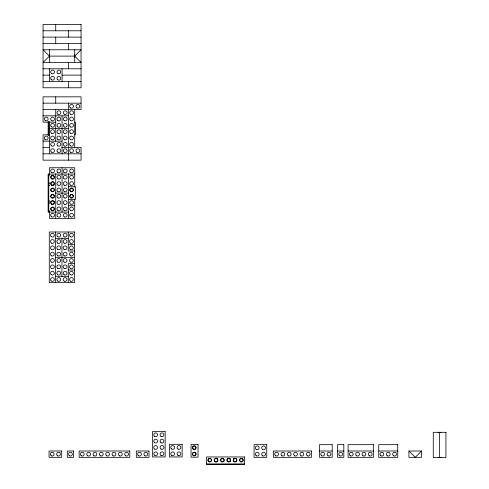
<?xml version="1.0" encoding="UTF-8"?>
<svg xmlns="http://www.w3.org/2000/svg" width="489" height="489" viewBox="0 0 489 489"><rect width="100%" height="100%" fill="white"/><g stroke="black" fill="none" stroke-linecap="round" stroke-linejoin="round"><path stroke-width="0.73" d="M49.762 57.561L49.401 56.113L49.762 54.664M74.371 57.561L74.731 56.113L74.371 54.664M50.923 201.627L51.223 201.23M217.409 461.463L217.715 461.066M230.074 461.463L230.38 461.066M233.693 459.324L233.944 459M49.401 56.113L43.069 62.445L81.064 62.445L74.731 56.113L49.401 56.113L43.069 49.78L81.064 49.78L74.731 56.113M421.567 451.005L415.24 457.337L408.908 451.005L408.908 457.337L421.567 457.337L421.567 451.005L408.908 451.005M53.521 185.221L53.912 184.921M53.521 197.886L53.912 197.587M51.449 201.456L51.779 201.205A1.583 1.583 0 0 1 54.151 202.574A1.583 1.583 0 0 1 51.779 203.944A1.583 1.583 0 0 1 51.779 201.205M233.724 458.774L234.115 458.474A1.901 1.901 0 0 1 236.963 460.118A1.901 1.901 0 0 1 234.115 461.763L233.724 461.463M438.15 432.673L439.599 432.307L441.047 432.673M438.15 457.276L439.599 457.637L441.047 457.276M43.069 30.783L81.064 30.783M43.069 37.115L81.064 37.115M43.069 43.448L81.064 43.448M43.069 68.778L81.064 68.778M43.069 75.11L49.401 75.11M62.066 75.11L81.064 75.11M43.069 81.443L81.064 81.443M43.069 103.167L81.064 103.167M43.069 109.493L81.064 109.493L81.064 96.834L43.069 96.834L43.069 122.158L55.734 122.158M43.069 115.826L68.399 115.826M74.731 122.158L75.367 122.158L75.367 134.823L74.731 134.823M49.401 128.491L68.772 128.491M49.401 134.823L43.069 134.823L43.069 160.154L81.064 160.154L81.064 147.489L61.693 147.489M43.069 141.156L62.066 141.156M43.069 147.489L49.401 147.489M43.069 153.821L81.064 153.821M74.731 174.078L48.136 174.078L48.136 212.073L68.772 212.073M48.772 174.714L49.401 174.714M48.772 175.349L49.401 175.349M48.772 182.947L49.401 182.947M48.772 183.577L49.401 183.577M50.667 183.577L50.984 183.577M54.151 183.577A1.583 1.583 0 0 0 51.779 182.208A1.583 1.583 0 0 0 51.779 184.952A1.583 1.583 0 0 0 54.151 183.577L54.468 183.577A1.901 1.901 0 0 1 51.62 185.221L51.223 184.921M48.772 185.16L49.401 185.16M48.772 185.796L49.401 185.796M68.399 186.743L75.367 186.743L75.367 199.408L68.399 199.408M55.361 193.076L68.772 193.076M48.772 200.753L49.401 200.753M48.772 201.389L49.401 201.389M48.772 202.574L49.401 202.574M48.772 203.21L49.401 203.21M68.399 205.741L74.731 205.741M48.772 210.808L49.401 210.808M48.772 211.444L49.401 211.444M55.612 238.326L68.277 238.326M68.277 244.659L74.609 244.659M74.609 250.991L68.277 250.991L68.277 231.994M55.239 257.324L74.609 257.324M74.609 263.657L68.277 263.657L68.277 282.654M68.277 269.989L74.609 269.989M55.612 276.322L68.277 276.322M319.525 451.005L332.19 451.005M337.489 451.005L343.822 451.005M348.095 451.005L373.425 451.005M378.743 451.005L397.74 451.005M206.572 463.914L244.561 463.914M51.223 197.587L51.62 197.886A1.901 1.901 0 0 0 54.468 196.242A1.901 1.901 0 0 0 51.62 194.598A1.901 1.901 0 0 0 51.62 197.886M53.362 201.205L53.686 201.456M53.912 201.23L54.212 201.627M233.693 460.907L233.944 461.237M230.074 458.774L230.38 459.165M217.409 458.774L217.715 459.165M439.599 432.307L439.599 457.637M216.071 458.217L216.071 458.535M216.071 461.702L216.071 462.019M74.731 49.78L74.731 62.445M74.731 109.126L74.731 147.861M74.731 187.116L74.731 167.745L49.401 167.745L49.401 174.555M74.731 199.035L74.731 218.406L49.401 218.406L49.401 211.7M68.399 30.783L68.399 37.115M68.399 43.448L68.399 49.78M68.399 62.445L68.399 68.778M68.399 81.443L68.399 87.775M68.399 103.167L68.399 160.154M68.399 173.705L68.399 218.406M62.066 68.778L62.066 81.443M62.066 115.826L62.066 153.821M62.066 167.745L62.066 212.446M61.944 237.954L61.944 276.695M55.734 24.45L55.734 30.783M55.734 37.115L55.734 43.448M55.734 96.834L55.734 103.167M55.734 109.493L55.734 141.724M55.734 173.797L55.734 218.406M55.612 231.994L55.612 282.654M49.401 49.78L49.401 62.445M49.401 68.778L49.401 81.443M49.401 121.657L49.401 153.821M48.772 121.657L48.772 135.422M48.772 174.078L48.772 212.073M48.136 121.657L48.136 135.331M51.62 185.221A1.901 1.901 0 0 1 51.62 181.932A1.901 1.901 0 0 1 54.468 183.577M234.115 461.763A1.901 1.901 0 0 1 234.115 458.474M81.064 24.45L43.069 24.45L43.069 87.775L81.064 87.775L81.064 24.45M74.609 231.994L49.279 231.994L49.279 282.654L74.609 282.654L74.609 231.994M165.154 431.622L152.489 431.622L152.489 456.952L165.154 456.952L165.154 431.622M445.931 432.307L433.266 432.307L433.266 457.637L445.931 457.637L445.931 432.307M182.152 444.287L169.487 444.287L169.487 456.952L182.152 456.952L182.152 444.287M198.027 444.513L191.058 444.513L191.058 457.178L198.027 457.178L198.027 444.513M266.743 444.672L254.078 444.672L254.078 457.337L266.743 457.337L266.743 444.672M332.19 444.672L319.525 444.672L319.525 457.337L332.19 457.337L332.19 444.672M343.822 444.672L337.489 444.672L337.489 457.337L343.822 457.337L343.822 444.672M373.425 444.672L348.095 444.672L348.095 457.337L373.425 457.337L373.425 444.672M397.74 444.672L378.743 444.672L378.743 457.337L397.74 457.337L397.74 444.672M61.718 451.005L49.053 451.005L49.053 457.337L61.718 457.337L61.718 451.005M73.613 451.005L67.286 451.005L67.286 457.337L73.613 457.337L73.613 451.005M129.793 451.005L79.132 451.005L79.132 457.337L129.793 457.337L129.793 451.005M148.986 451.005L136.321 451.005L136.321 457.337L148.986 457.337L148.986 451.005M311.401 451.005L273.412 451.005L273.412 457.337L311.401 457.337L311.401 451.005M244.561 456.952L206.572 456.952L206.572 464.55L244.561 464.55L244.561 456.952M57.555 79.615A1.901 1.901 0 0 0 60.734 78.766A1.901 1.901 0 0 0 58.411 76.437A1.901 1.901 0 0 0 57.555 79.615M57.953 73.588A1.901 1.901 0 0 0 60.801 71.944A1.901 1.901 0 0 0 57.953 70.3A1.901 1.901 0 0 0 57.953 73.588M51.223 79.615A1.901 1.901 0 0 0 54.401 78.766A1.901 1.901 0 0 0 52.078 76.437A1.901 1.901 0 0 0 51.223 79.615M51.62 73.588A1.901 1.901 0 0 0 54.468 71.944A1.901 1.901 0 0 0 51.62 70.3A1.901 1.901 0 0 0 51.62 73.588M178.033 455.43A1.901 1.901 0 0 0 180.881 453.786A1.901 1.901 0 0 0 178.033 452.142A1.901 1.901 0 0 0 178.033 455.43M178.033 449.098A1.901 1.901 0 0 0 180.881 447.453A1.901 1.901 0 0 0 178.033 445.809A1.901 1.901 0 0 0 178.033 449.098M171.7 455.43A1.901 1.901 0 0 0 174.549 453.786A1.901 1.901 0 0 0 171.7 452.142A1.901 1.901 0 0 0 171.7 455.43M171.309 448.798A1.901 1.901 0 0 0 174.487 447.942A1.901 1.901 0 0 0 172.159 445.62A1.901 1.901 0 0 0 171.309 448.798M380.962 455.815A1.901 1.901 0 0 0 383.81 454.171A1.901 1.901 0 0 0 380.962 452.527A1.901 1.901 0 0 0 380.962 455.815M393.627 455.815A1.901 1.901 0 0 0 396.475 454.171A1.901 1.901 0 0 0 393.627 452.527A1.901 1.901 0 0 0 393.627 455.815M387.294 455.815A1.901 1.901 0 0 0 390.143 454.171A1.901 1.901 0 0 0 387.294 452.527A1.901 1.901 0 0 0 387.294 455.815M339.708 455.815A1.901 1.901 0 0 0 342.557 454.171A1.901 1.901 0 0 0 339.708 452.527A1.901 1.901 0 0 0 339.708 455.815M57.555 152A1.901 1.901 0 0 0 60.734 151.15A1.901 1.901 0 0 0 58.411 148.821A1.901 1.901 0 0 0 57.555 152M51.223 152A1.901 1.901 0 0 0 54.401 151.15A1.901 1.901 0 0 0 52.078 148.821A1.901 1.901 0 0 0 51.223 152M51.223 145.667A1.901 1.901 0 0 0 54.401 144.817A1.901 1.901 0 0 0 52.078 142.488A1.901 1.901 0 0 0 51.223 145.667M57.953 145.966A1.901 1.901 0 0 0 60.801 144.322A1.901 1.901 0 0 0 57.953 142.678A1.901 1.901 0 0 0 57.953 145.966M51.62 120.642A1.901 1.901 0 0 0 54.468 118.992A1.901 1.901 0 0 0 51.62 117.348A1.901 1.901 0 0 0 51.62 120.642M45.288 120.642A1.901 1.901 0 0 0 48.136 118.992A1.901 1.901 0 0 0 45.288 117.348A1.901 1.901 0 0 0 45.288 120.642M76.95 107.977A1.901 1.901 0 0 0 79.799 106.327A1.901 1.901 0 0 0 76.95 104.683A1.901 1.901 0 0 0 76.95 107.977M70.618 107.977A1.901 1.901 0 0 0 73.466 106.327A1.901 1.901 0 0 0 70.618 104.683A1.901 1.901 0 0 0 70.618 107.977M64.285 114.31A1.901 1.901 0 0 0 67.134 112.659A1.901 1.901 0 0 0 64.285 111.015A1.901 1.901 0 0 0 64.285 114.31M57.953 114.31A1.901 1.901 0 0 0 60.801 112.659A1.901 1.901 0 0 0 57.953 111.015A1.901 1.901 0 0 0 57.953 114.31M51.62 133.301A1.901 1.901 0 0 0 54.468 131.657A1.901 1.901 0 0 0 51.62 130.013A1.901 1.901 0 0 0 51.62 133.301M51.62 139.634A1.901 1.901 0 0 0 54.468 137.99A1.901 1.901 0 0 0 51.62 136.345A1.901 1.901 0 0 0 51.62 139.634M51.223 126.669A1.901 1.901 0 0 0 54.401 125.82A1.901 1.901 0 0 0 52.078 123.491A1.901 1.901 0 0 0 51.223 126.669M57.953 139.634A1.901 1.901 0 0 0 60.801 137.99A1.901 1.901 0 0 0 57.953 136.345A1.901 1.901 0 0 0 57.953 139.634M64.285 139.634A1.901 1.901 0 0 0 67.134 137.99A1.901 1.901 0 0 0 64.285 136.345A1.901 1.901 0 0 0 64.285 139.634M64.285 145.966A1.901 1.901 0 0 0 67.134 144.322A1.901 1.901 0 0 0 64.285 142.678A1.901 1.901 0 0 0 64.285 145.966M64.285 133.301A1.901 1.901 0 0 0 67.134 131.657A1.901 1.901 0 0 0 64.285 130.013A1.901 1.901 0 0 0 64.285 133.301M57.953 133.301A1.901 1.901 0 0 0 60.801 131.657A1.901 1.901 0 0 0 57.953 130.013A1.901 1.901 0 0 0 57.953 133.301M64.285 126.975A1.901 1.901 0 0 0 67.134 125.325A1.901 1.901 0 0 0 64.285 123.68A1.901 1.901 0 0 0 64.285 126.975M64.285 120.642A1.901 1.901 0 0 0 67.134 118.992A1.901 1.901 0 0 0 64.285 117.348A1.901 1.901 0 0 0 64.285 120.642M57.953 126.975A1.901 1.901 0 0 0 60.801 125.325A1.901 1.901 0 0 0 57.953 123.68A1.901 1.901 0 0 0 57.953 126.975M57.953 120.642A1.901 1.901 0 0 0 60.801 118.992A1.901 1.901 0 0 0 57.953 117.348A1.901 1.901 0 0 0 57.953 120.642M64.285 152.299A1.901 1.901 0 0 0 67.134 150.655A1.901 1.901 0 0 0 64.285 149.011A1.901 1.901 0 0 0 64.285 152.299M70.618 152.299A1.901 1.901 0 0 0 73.466 150.655A1.901 1.901 0 0 0 70.618 149.011A1.901 1.901 0 0 0 70.618 152.299M76.95 152.299A1.901 1.901 0 0 0 79.799 150.655A1.901 1.901 0 0 0 76.95 149.011A1.901 1.901 0 0 0 76.95 152.299M44.89 139.334A1.901 1.901 0 0 0 48.069 138.485A1.901 1.901 0 0 0 45.746 136.156A1.901 1.901 0 0 0 44.89 139.334M70.618 133.301A1.901 1.901 0 0 0 73.466 131.657A1.901 1.901 0 0 0 70.618 130.013A1.901 1.901 0 0 0 70.618 133.301M70.22 145.667A1.901 1.901 0 0 0 73.399 144.817A1.901 1.901 0 0 0 71.076 142.488A1.901 1.901 0 0 0 70.22 145.667M70.618 139.634A1.901 1.901 0 0 0 73.466 137.99A1.901 1.901 0 0 0 70.618 136.345A1.901 1.901 0 0 0 70.618 139.634M70.618 126.975A1.901 1.901 0 0 0 73.466 125.325A1.901 1.901 0 0 0 70.618 123.68A1.901 1.901 0 0 0 70.618 126.975M70.618 120.642A1.901 1.901 0 0 0 73.466 118.992A1.901 1.901 0 0 0 70.618 117.348A1.901 1.901 0 0 0 70.618 120.642M70.618 114.31A1.901 1.901 0 0 0 73.466 112.659A1.901 1.901 0 0 0 70.618 111.015A1.901 1.901 0 0 0 70.618 114.31M193.277 455.656A1.901 1.901 0 0 0 196.126 454.012A1.901 1.901 0 0 0 193.277 452.368A1.901 1.901 0 0 0 193.277 455.656M193.277 449.324A1.901 1.901 0 0 0 196.126 447.679A1.901 1.901 0 0 0 193.277 446.035A1.901 1.901 0 0 0 193.277 449.324M193.436 449.049A1.583 1.583 0 0 0 195.808 447.679A1.583 1.583 0 0 0 193.436 446.31A1.583 1.583 0 0 0 193.436 449.049M193.436 455.381A1.583 1.583 0 0 0 195.808 454.012A1.583 1.583 0 0 0 193.436 452.643A1.583 1.583 0 0 0 193.436 455.381M51.62 204.219A1.901 1.901 0 0 0 54.468 202.574A1.901 1.901 0 0 0 51.62 200.93A1.901 1.901 0 0 0 51.62 204.219M51.62 191.554A1.901 1.901 0 0 0 54.468 189.909A1.901 1.901 0 0 0 51.62 188.265A1.901 1.901 0 0 0 51.62 191.554M51.779 197.611A1.583 1.583 0 0 0 54.151 196.242A1.583 1.583 0 0 0 51.779 194.873A1.583 1.583 0 0 0 51.779 197.611M51.779 178.619A1.583 1.583 0 0 0 54.151 177.244A1.583 1.583 0 0 0 51.779 175.875A1.583 1.583 0 0 0 51.779 178.619M51.62 210.551A1.901 1.901 0 0 0 54.468 208.907A1.901 1.901 0 0 0 51.62 207.263A1.901 1.901 0 0 0 51.62 210.551M51.62 178.888A1.901 1.901 0 0 0 54.468 177.244A1.901 1.901 0 0 0 51.62 175.6A1.901 1.901 0 0 0 51.62 178.888M51.779 210.276A1.583 1.583 0 0 0 54.151 208.907A1.583 1.583 0 0 0 51.779 207.538A1.583 1.583 0 0 0 51.779 210.276M51.779 191.285A1.583 1.583 0 0 0 54.151 189.909A1.583 1.583 0 0 0 51.779 188.54A1.583 1.583 0 0 0 51.779 191.285M70.22 203.919A1.901 1.901 0 0 0 73.399 203.069A1.901 1.901 0 0 0 71.076 200.741A1.901 1.901 0 0 0 70.22 203.919M70.618 185.221A1.901 1.901 0 0 0 73.466 183.577A1.901 1.901 0 0 0 70.618 181.932A1.901 1.901 0 0 0 70.618 185.221M70.618 178.888A1.901 1.901 0 0 0 73.466 177.244A1.901 1.901 0 0 0 70.618 175.6A1.901 1.901 0 0 0 70.618 178.888M70.618 210.551A1.901 1.901 0 0 0 73.466 208.907A1.901 1.901 0 0 0 70.618 207.263A1.901 1.901 0 0 0 70.618 210.551M70.22 216.584A1.901 1.901 0 0 0 73.399 215.735A1.901 1.901 0 0 0 71.076 213.406A1.901 1.901 0 0 0 70.22 216.584M70.22 197.587A1.901 1.901 0 0 0 73.399 196.737A1.901 1.901 0 0 0 71.076 194.408A1.901 1.901 0 0 0 70.22 197.587M70.618 191.554A1.901 1.901 0 0 0 73.466 189.909A1.901 1.901 0 0 0 70.618 188.265A1.901 1.901 0 0 0 70.618 191.554M70.777 191.285A1.583 1.583 0 0 0 73.148 189.909A1.583 1.583 0 0 0 70.777 188.54A1.583 1.583 0 0 0 70.777 191.285M70.447 197.36A1.583 1.583 0 0 0 73.093 196.651A1.583 1.583 0 0 0 71.156 194.714A1.583 1.583 0 0 0 70.447 197.36M57.555 216.584A1.901 1.901 0 0 0 60.734 215.735A1.901 1.901 0 0 0 58.411 213.406A1.901 1.901 0 0 0 57.555 216.584M64.285 216.884A1.901 1.901 0 0 0 67.134 215.239A1.901 1.901 0 0 0 64.285 213.595A1.901 1.901 0 0 0 64.285 216.884M51.223 216.584A1.901 1.901 0 0 0 54.401 215.735A1.901 1.901 0 0 0 52.078 213.406A1.901 1.901 0 0 0 51.223 216.584M57.953 210.551A1.901 1.901 0 0 0 60.801 208.907A1.901 1.901 0 0 0 57.953 207.263A1.901 1.901 0 0 0 57.953 210.551M57.953 204.219A1.901 1.901 0 0 0 60.801 202.574A1.901 1.901 0 0 0 57.953 200.93A1.901 1.901 0 0 0 57.953 204.219M64.285 204.219A1.901 1.901 0 0 0 67.134 202.574A1.901 1.901 0 0 0 64.285 200.93A1.901 1.901 0 0 0 64.285 204.219M64.285 210.551A1.901 1.901 0 0 0 67.134 208.907A1.901 1.901 0 0 0 64.285 207.263A1.901 1.901 0 0 0 64.285 210.551M64.285 197.886A1.901 1.901 0 0 0 67.134 196.242A1.901 1.901 0 0 0 64.285 194.598A1.901 1.901 0 0 0 64.285 197.886M57.953 197.886A1.901 1.901 0 0 0 60.801 196.242A1.901 1.901 0 0 0 57.953 194.598A1.901 1.901 0 0 0 57.953 197.886M64.285 191.554A1.901 1.901 0 0 0 67.134 189.909A1.901 1.901 0 0 0 64.285 188.265A1.901 1.901 0 0 0 64.285 191.554M63.888 178.589A1.901 1.901 0 0 0 67.066 177.739A1.901 1.901 0 0 0 64.744 175.41A1.901 1.901 0 0 0 63.888 178.589M57.953 178.888A1.901 1.901 0 0 0 60.801 177.244A1.901 1.901 0 0 0 57.953 175.6A1.901 1.901 0 0 0 57.953 178.888M64.285 185.221A1.901 1.901 0 0 0 67.134 183.577A1.901 1.901 0 0 0 64.285 181.932A1.901 1.901 0 0 0 64.285 185.221M57.953 191.554A1.901 1.901 0 0 0 60.801 189.909A1.901 1.901 0 0 0 57.953 188.265A1.901 1.901 0 0 0 57.953 191.554M57.953 185.221A1.901 1.901 0 0 0 60.801 183.577A1.901 1.901 0 0 0 57.953 181.932A1.901 1.901 0 0 0 57.953 185.221M63.888 172.256A1.901 1.901 0 0 0 67.066 171.407A1.901 1.901 0 0 0 64.744 169.078A1.901 1.901 0 0 0 63.888 172.256M70.22 172.256A1.901 1.901 0 0 0 73.399 171.407A1.901 1.901 0 0 0 71.076 169.078A1.901 1.901 0 0 0 70.22 172.256M51.223 172.256A1.901 1.901 0 0 0 54.401 171.407A1.901 1.901 0 0 0 52.078 169.078A1.901 1.901 0 0 0 51.223 172.256M57.555 172.256A1.901 1.901 0 0 0 60.734 171.407A1.901 1.901 0 0 0 58.411 169.078A1.901 1.901 0 0 0 57.555 172.256M350.307 455.815A1.901 1.901 0 0 0 353.156 454.171A1.901 1.901 0 0 0 350.307 452.527A1.901 1.901 0 0 0 350.307 455.815M356.64 455.815A1.901 1.901 0 0 0 359.488 454.171A1.901 1.901 0 0 0 356.64 452.527A1.901 1.901 0 0 0 356.64 455.815M369.305 455.815A1.901 1.901 0 0 0 372.153 454.171A1.901 1.901 0 0 0 369.305 452.527A1.901 1.901 0 0 0 369.305 455.815M362.972 455.815A1.901 1.901 0 0 0 365.821 454.171A1.901 1.901 0 0 0 362.972 452.527A1.901 1.901 0 0 0 362.972 455.815M328.076 455.815A1.901 1.901 0 0 0 330.925 454.171A1.901 1.901 0 0 0 328.076 452.527A1.901 1.901 0 0 0 328.076 455.815M321.346 455.516A1.901 1.901 0 0 0 324.525 454.666A1.901 1.901 0 0 0 322.202 452.337A1.901 1.901 0 0 0 321.346 455.516M294.623 455.815A1.901 1.901 0 0 0 297.471 454.171A1.901 1.901 0 0 0 294.623 452.527A1.901 1.901 0 0 0 294.623 455.815M307.288 455.815A1.901 1.901 0 0 0 310.136 454.171A1.901 1.901 0 0 0 307.288 452.527A1.901 1.901 0 0 0 307.288 455.815M300.955 455.815A1.901 1.901 0 0 0 303.803 454.171A1.901 1.901 0 0 0 300.955 452.527A1.901 1.901 0 0 0 300.955 455.815M288.29 455.815A1.901 1.901 0 0 0 291.138 454.171A1.901 1.901 0 0 0 288.29 452.527A1.901 1.901 0 0 0 288.29 455.815M281.957 455.815A1.901 1.901 0 0 0 284.806 454.171A1.901 1.901 0 0 0 281.957 452.527A1.901 1.901 0 0 0 281.957 455.815M275.625 455.815A1.901 1.901 0 0 0 278.473 454.171A1.901 1.901 0 0 0 275.625 452.527A1.901 1.901 0 0 0 275.625 455.815M262.63 455.815A1.901 1.901 0 0 0 265.478 454.171A1.901 1.901 0 0 0 262.63 452.527A1.901 1.901 0 0 0 262.63 455.815M256.297 455.815A1.901 1.901 0 0 0 259.146 454.171A1.901 1.901 0 0 0 256.297 452.527A1.901 1.901 0 0 0 256.297 455.815M256.297 449.483A1.901 1.901 0 0 0 259.146 447.838A1.901 1.901 0 0 0 256.297 446.194A1.901 1.901 0 0 0 256.297 449.483M262.63 449.483A1.901 1.901 0 0 0 265.478 447.838A1.901 1.901 0 0 0 262.63 446.194A1.901 1.901 0 0 0 262.63 449.483M215.117 461.763A1.901 1.901 0 0 0 217.966 460.118A1.901 1.901 0 0 0 215.117 458.474A1.901 1.901 0 0 0 215.117 461.763M215.276 461.488A1.583 1.583 0 0 0 217.654 460.118A1.583 1.583 0 0 0 215.276 458.749A1.583 1.583 0 0 0 215.276 461.488M227.782 461.763A1.901 1.901 0 0 0 230.631 460.118A1.901 1.901 0 0 0 227.782 458.474A1.901 1.901 0 0 0 227.782 461.763M234.274 461.488A1.583 1.583 0 0 0 236.652 460.118A1.583 1.583 0 0 0 234.274 458.749A1.583 1.583 0 0 0 234.274 461.488M221.45 461.763A1.901 1.901 0 0 0 224.298 460.118A1.901 1.901 0 0 0 221.45 458.474A1.901 1.901 0 0 0 221.45 461.763M227.941 461.488A1.583 1.583 0 0 0 230.319 460.118A1.583 1.583 0 0 0 227.941 458.749A1.583 1.583 0 0 0 227.941 461.488M208.62 461.237A1.583 1.583 0 0 0 211.266 460.528A1.583 1.583 0 0 0 209.329 458.59A1.583 1.583 0 0 0 208.62 461.237M240.447 461.763A1.901 1.901 0 0 0 243.296 460.118A1.901 1.901 0 0 0 240.447 458.474A1.901 1.901 0 0 0 240.447 461.763M208.785 461.763A1.901 1.901 0 0 0 211.633 460.118A1.901 1.901 0 0 0 208.785 458.474A1.901 1.901 0 0 0 208.785 461.763M240.606 461.488A1.583 1.583 0 0 0 242.978 460.118A1.583 1.583 0 0 0 240.606 458.749A1.583 1.583 0 0 0 240.606 461.488M221.609 461.488A1.583 1.583 0 0 0 223.986 460.118A1.583 1.583 0 0 0 221.609 458.749A1.583 1.583 0 0 0 221.609 461.488M70.489 249.469A1.901 1.901 0 0 0 73.338 247.825A1.901 1.901 0 0 0 70.489 246.181A1.901 1.901 0 0 0 70.489 249.469M70.489 236.804A1.901 1.901 0 0 0 73.338 235.16A1.901 1.901 0 0 0 70.489 233.516A1.901 1.901 0 0 0 70.489 236.804M70.489 243.137A1.901 1.901 0 0 0 73.338 241.493A1.901 1.901 0 0 0 70.489 239.848A1.901 1.901 0 0 0 70.489 243.137M70.489 268.467A1.901 1.901 0 0 0 73.338 266.823A1.901 1.901 0 0 0 70.489 265.179A1.901 1.901 0 0 0 70.489 268.467M70.489 274.8A1.901 1.901 0 0 0 73.338 273.155A1.901 1.901 0 0 0 70.489 271.511A1.901 1.901 0 0 0 70.489 274.8M70.489 281.132A1.901 1.901 0 0 0 73.338 279.488A1.901 1.901 0 0 0 70.489 277.844A1.901 1.901 0 0 0 70.489 281.132M57.824 236.804A1.901 1.901 0 0 0 60.679 235.16A1.901 1.901 0 0 0 57.824 233.516A1.901 1.901 0 0 0 57.824 236.804M64.157 236.804A1.901 1.901 0 0 0 67.005 235.16A1.901 1.901 0 0 0 64.157 233.516A1.901 1.901 0 0 0 64.157 236.804M57.824 281.132A1.901 1.901 0 0 0 60.679 279.488A1.901 1.901 0 0 0 57.824 277.844A1.901 1.901 0 0 0 57.824 281.132M64.157 281.132A1.901 1.901 0 0 0 67.005 279.488A1.901 1.901 0 0 0 64.157 277.844A1.901 1.901 0 0 0 64.157 281.132M57.824 274.8A1.901 1.901 0 0 0 60.679 273.155A1.901 1.901 0 0 0 57.824 271.511A1.901 1.901 0 0 0 57.824 274.8M57.824 268.467A1.901 1.901 0 0 0 60.679 266.823A1.901 1.901 0 0 0 57.824 265.179A1.901 1.901 0 0 0 57.824 268.467M64.157 268.467A1.901 1.901 0 0 0 67.005 266.823A1.901 1.901 0 0 0 64.157 265.179A1.901 1.901 0 0 0 64.157 268.467M64.157 274.8A1.901 1.901 0 0 0 67.005 273.155A1.901 1.901 0 0 0 64.157 271.511A1.901 1.901 0 0 0 64.157 274.8M70.489 262.135A1.901 1.901 0 0 0 73.338 260.49A1.901 1.901 0 0 0 70.489 258.846A1.901 1.901 0 0 0 70.489 262.135M64.157 262.135A1.901 1.901 0 0 0 67.005 260.49A1.901 1.901 0 0 0 64.157 258.846A1.901 1.901 0 0 0 64.157 262.135M57.824 262.135A1.901 1.901 0 0 0 60.679 260.49A1.901 1.901 0 0 0 57.824 258.846A1.901 1.901 0 0 0 57.824 262.135M64.157 255.802A1.901 1.901 0 0 0 67.005 254.158A1.901 1.901 0 0 0 64.157 252.513A1.901 1.901 0 0 0 64.157 255.802M70.489 255.802A1.901 1.901 0 0 0 73.338 254.158A1.901 1.901 0 0 0 70.489 252.513A1.901 1.901 0 0 0 70.489 255.802M64.157 243.137A1.901 1.901 0 0 0 67.005 241.493A1.901 1.901 0 0 0 64.157 239.848A1.901 1.901 0 0 0 64.157 243.137M57.824 243.137A1.901 1.901 0 0 0 60.679 241.493A1.901 1.901 0 0 0 57.824 239.848A1.901 1.901 0 0 0 57.824 243.137M64.157 249.469A1.901 1.901 0 0 0 67.005 247.825A1.901 1.901 0 0 0 64.157 246.181A1.901 1.901 0 0 0 64.157 249.469M57.824 255.802A1.901 1.901 0 0 0 60.679 254.158A1.901 1.901 0 0 0 57.824 252.513A1.901 1.901 0 0 0 57.824 255.802M57.824 249.469A1.901 1.901 0 0 0 60.679 247.825A1.901 1.901 0 0 0 57.824 246.181A1.901 1.901 0 0 0 57.824 249.469M51.1 280.827A1.901 1.901 0 0 0 54.279 279.977A1.901 1.901 0 0 0 51.95 277.654A1.901 1.901 0 0 0 51.1 280.827M51.492 274.8A1.901 1.901 0 0 0 54.346 273.155A1.901 1.901 0 0 0 51.492 271.511A1.901 1.901 0 0 0 51.492 274.8M51.492 268.467A1.901 1.901 0 0 0 54.346 266.823A1.901 1.901 0 0 0 51.492 265.179A1.901 1.901 0 0 0 51.492 268.467M51.492 262.135A1.901 1.901 0 0 0 54.346 260.49A1.901 1.901 0 0 0 51.492 258.846A1.901 1.901 0 0 0 51.492 262.135M51.492 236.804A1.901 1.901 0 0 0 54.346 235.16A1.901 1.901 0 0 0 51.492 233.516A1.901 1.901 0 0 0 51.492 236.804M51.492 243.137A1.901 1.901 0 0 0 54.346 241.493A1.901 1.901 0 0 0 51.492 239.848A1.901 1.901 0 0 0 51.492 243.137M51.492 255.802A1.901 1.901 0 0 0 54.346 254.158A1.901 1.901 0 0 0 51.492 252.513A1.901 1.901 0 0 0 51.492 255.802M51.492 249.469A1.901 1.901 0 0 0 54.346 247.825A1.901 1.901 0 0 0 51.492 246.181A1.901 1.901 0 0 0 51.492 249.469M154.707 436.432A1.901 1.901 0 0 0 157.556 434.788A1.901 1.901 0 0 0 154.707 433.144A1.901 1.901 0 0 0 154.707 436.432M161.04 436.432A1.901 1.901 0 0 0 163.888 434.788A1.901 1.901 0 0 0 161.04 433.144A1.901 1.901 0 0 0 161.04 436.432M161.04 442.765A1.901 1.901 0 0 0 163.888 441.121A1.901 1.901 0 0 0 161.04 439.477A1.901 1.901 0 0 0 161.04 442.765M154.707 442.765A1.901 1.901 0 0 0 157.556 441.121A1.901 1.901 0 0 0 154.707 439.477A1.901 1.901 0 0 0 154.707 442.765M154.31 455.131A1.901 1.901 0 0 0 157.489 454.275A1.901 1.901 0 0 0 155.166 451.952A1.901 1.901 0 0 0 154.31 455.131M161.04 455.43A1.901 1.901 0 0 0 163.888 453.786A1.901 1.901 0 0 0 161.04 452.142A1.901 1.901 0 0 0 161.04 455.43M154.707 449.098A1.901 1.901 0 0 0 157.556 447.453A1.901 1.901 0 0 0 154.707 445.809A1.901 1.901 0 0 0 154.707 449.098M161.04 449.098A1.901 1.901 0 0 0 163.888 447.453A1.901 1.901 0 0 0 161.04 445.809A1.901 1.901 0 0 0 161.04 449.098M138.54 455.815A1.901 1.901 0 0 0 141.388 454.171A1.901 1.901 0 0 0 138.54 452.527A1.901 1.901 0 0 0 138.54 455.815M144.872 455.815A1.901 1.901 0 0 0 147.721 454.171A1.901 1.901 0 0 0 144.872 452.527A1.901 1.901 0 0 0 144.872 455.815M125.282 455.516A1.901 1.901 0 0 0 128.46 454.666A1.901 1.901 0 0 0 126.138 452.337A1.901 1.901 0 0 0 125.282 455.516M119.347 455.815A1.901 1.901 0 0 0 122.195 454.171A1.901 1.901 0 0 0 119.347 452.527A1.901 1.901 0 0 0 119.347 455.815M113.014 455.815A1.901 1.901 0 0 0 115.862 454.171A1.901 1.901 0 0 0 113.014 452.527A1.901 1.901 0 0 0 113.014 455.815M106.681 455.815A1.901 1.901 0 0 0 109.53 454.171A1.901 1.901 0 0 0 106.681 452.527A1.901 1.901 0 0 0 106.681 455.815M81.351 455.815A1.901 1.901 0 0 0 84.2 454.171A1.901 1.901 0 0 0 81.351 452.527A1.901 1.901 0 0 0 81.351 455.815M87.684 455.815A1.901 1.901 0 0 0 90.532 454.171A1.901 1.901 0 0 0 87.684 452.527A1.901 1.901 0 0 0 87.684 455.815M100.349 455.815A1.901 1.901 0 0 0 103.197 454.171A1.901 1.901 0 0 0 100.349 452.527A1.901 1.901 0 0 0 100.349 455.815M94.016 455.815A1.901 1.901 0 0 0 96.865 454.171A1.901 1.901 0 0 0 94.016 452.527A1.901 1.901 0 0 0 94.016 455.815M69.499 455.815A1.901 1.901 0 0 0 72.348 454.171A1.901 1.901 0 0 0 69.499 452.527A1.901 1.901 0 0 0 69.499 455.815M51.272 455.815A1.901 1.901 0 0 0 54.12 454.171A1.901 1.901 0 0 0 51.272 452.527A1.901 1.901 0 0 0 51.272 455.815M57.604 455.815A1.901 1.901 0 0 0 60.453 454.171A1.901 1.901 0 0 0 57.604 452.527A1.901 1.901 0 0 0 57.604 455.815"/></g></svg>
